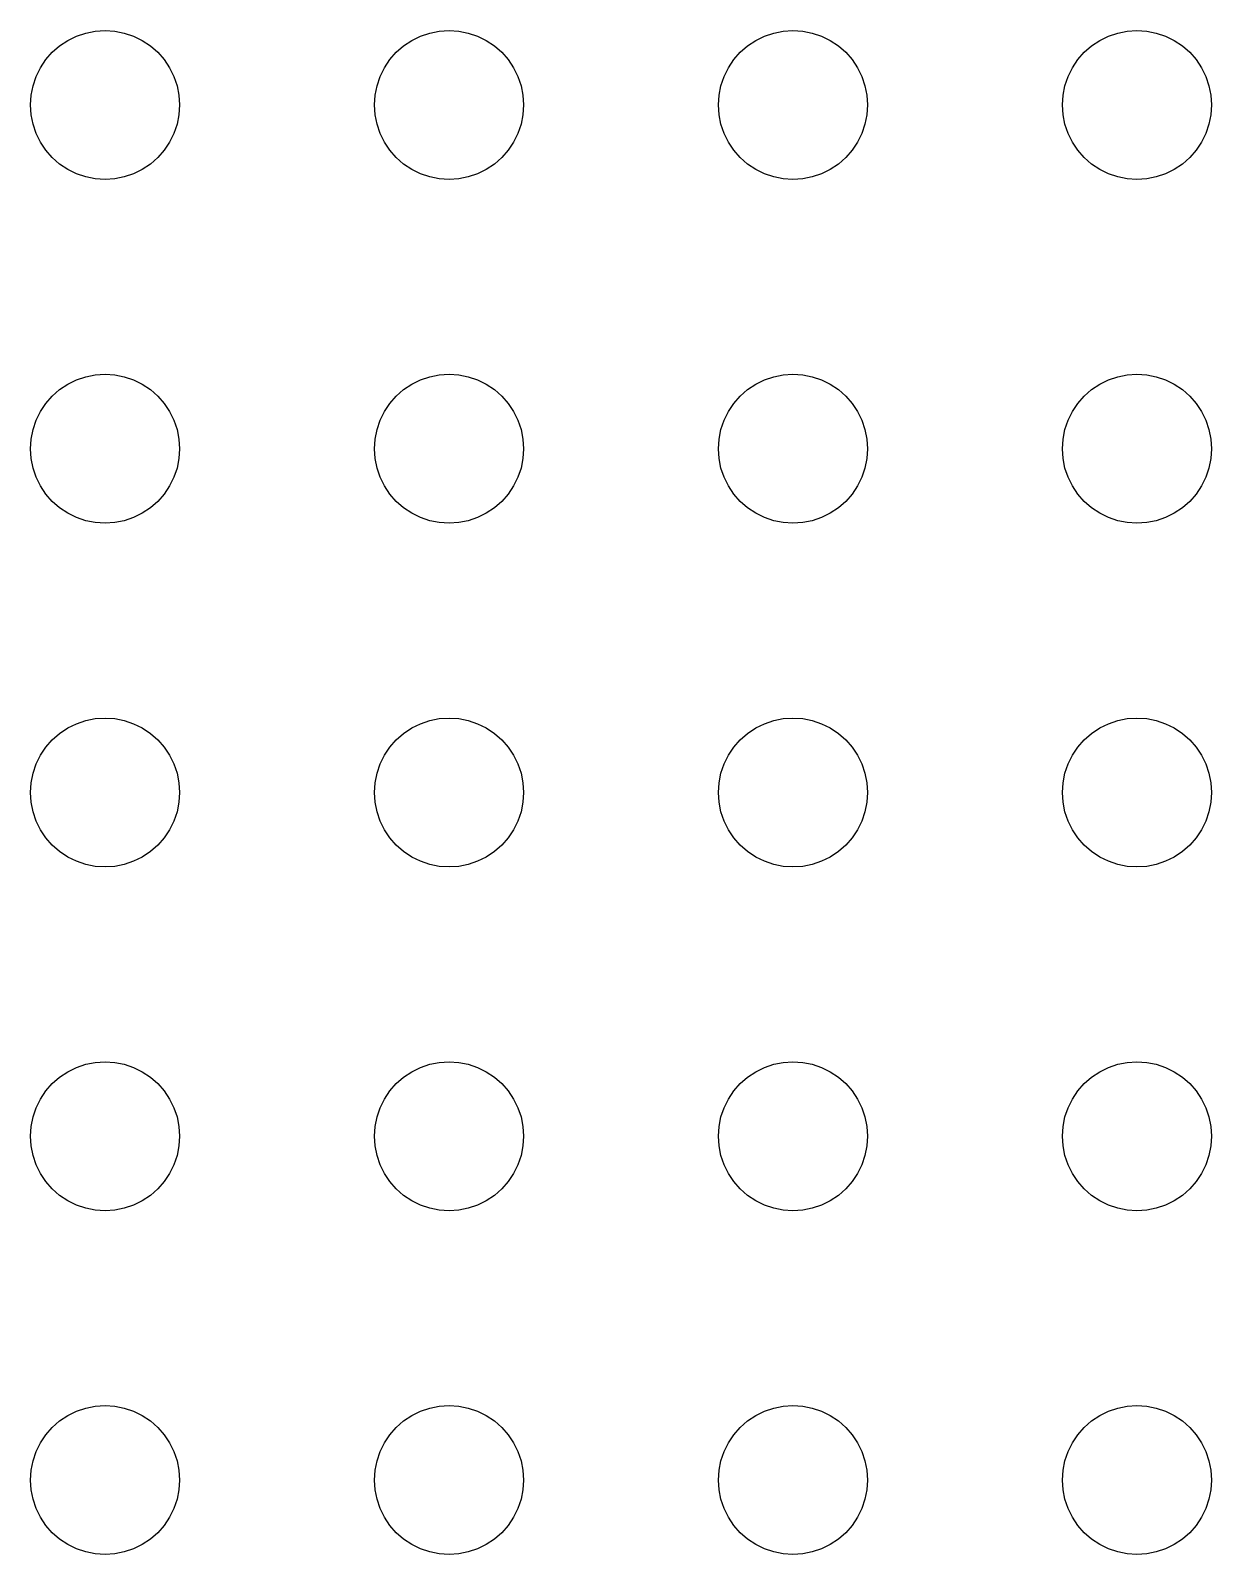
# Model space of a CAD drawing. Header units: metres. Extents: x -141 to 141, y -141 to 141.
# Drawn here: x -63.2 to -11.8, y -78.2 to -11.8 of the extents above; entities that cross this region are included whole.
import ezdxf

# ---------------------------------------------------------------- set-up
doc = ezdxf.new("R2010")
doc.units = ezdxf.units.M

msp = doc.modelspace()

# ---------------------------------------------------------------- linework, layer by layer
for p, q in [((-61.2437, -11.9974), (-60.8412, -11.8607)), ((-60.8412, -11.8607), (-60.4242, -11.7778)), ((-60.4242, -11.7778), (-60, -11.75)), ((-60, -11.75), (-59.5758, -11.7778)), ((-59.5758, -11.7778), (-59.1588, -11.8607)), ((-59.1588, -11.8607), (-58.7563, -11.9974)), ((-46.2437, -11.9974), (-45.8412, -11.8607)), ((-45.8412, -11.8607), (-45.4242, -11.7778)), ((-45.4242, -11.7778), (-45, -11.75)), ((-45, -11.75), (-44.5758, -11.7778)), ((-44.5758, -11.7778), (-44.1588, -11.8607)), ((-44.1588, -11.8607), (-43.7563, -11.9974)), ((-31.2437, -11.9974), (-30.8412, -11.8607)), ((-30.8412, -11.8607), (-30.4242, -11.7778)), ((-30.4242, -11.7778), (-30, -11.75)), ((-30, -11.75), (-29.5758, -11.7778)), ((-29.5758, -11.7778), (-29.1588, -11.8607)), ((-29.1588, -11.8607), (-28.7563, -11.9974)), ((-16.2437, -11.9974), (-15.8412, -11.8607)), ((-15.8412, -11.8607), (-15.4242, -11.7778)), ((-15.4242, -11.7778), (-15, -11.75)), ((-15, -11.75), (-14.5758, -11.7778)), ((-14.5758, -11.7778), (-14.1588, -11.8607)), ((-14.1588, -11.8607), (-13.7563, -11.9974)), ((-62.2981, -12.7019), (-61.9785, -12.4216)), ((-61.9785, -12.4216), (-61.625, -12.1854)), ((-61.625, -12.1854), (-61.2437, -11.9974)), ((-58.7563, -11.9974), (-58.375, -12.1854)), ((-58.375, -12.1854), (-58.0215, -12.4216)), ((-58.0215, -12.4216), (-57.7019, -12.7019)), ((-47.2981, -12.7019), (-46.9785, -12.4216)), ((-46.9785, -12.4216), (-46.625, -12.1854)), ((-46.625, -12.1854), (-46.2437, -11.9974)), ((-43.7563, -11.9974), (-43.375, -12.1854)), ((-43.375, -12.1854), (-43.0215, -12.4216)), ((-43.0215, -12.4216), (-42.7019, -12.7019)), ((-32.2981, -12.7019), (-31.9785, -12.4216)), ((-31.9785, -12.4216), (-31.625, -12.1854)), ((-31.625, -12.1854), (-31.2437, -11.9974)), ((-28.7563, -11.9974), (-28.375, -12.1854)), ((-28.375, -12.1854), (-28.0215, -12.4216)), ((-28.0215, -12.4216), (-27.7019, -12.7019)), ((-17.2981, -12.7019), (-16.9785, -12.4216)), ((-16.9785, -12.4216), (-16.625, -12.1854)), ((-16.625, -12.1854), (-16.2437, -11.9974)), ((-13.7563, -11.9974), (-13.375, -12.1854)), ((-13.375, -12.1854), (-13.0215, -12.4216)), ((-13.0215, -12.4216), (-12.7019, -12.7019)), ((-62.8146, -13.375), (-62.5784, -13.0215)), ((-62.5784, -13.0215), (-62.2981, -12.7019)), ((-57.7019, -12.7019), (-57.4216, -13.0215)), ((-57.4216, -13.0215), (-57.1854, -13.375)), ((-47.8146, -13.375), (-47.5784, -13.0215)), ((-47.5784, -13.0215), (-47.2981, -12.7019)), ((-42.7019, -12.7019), (-42.4216, -13.0215)), ((-42.4216, -13.0215), (-42.1854, -13.375)), ((-32.8146, -13.375), (-32.5784, -13.0215)), ((-32.5784, -13.0215), (-32.2981, -12.7019)), ((-27.7019, -12.7019), (-27.4216, -13.0215)), ((-27.4216, -13.0215), (-27.1854, -13.375)), ((-17.8146, -13.375), (-17.5784, -13.0215)), ((-17.5784, -13.0215), (-17.2981, -12.7019)), ((-12.7019, -12.7019), (-12.4216, -13.0215)), ((-12.4216, -13.0215), (-12.1854, -13.375)), ((-63.1393, -14.1588), (-63.0026, -13.7563)), ((-63.0026, -13.7563), (-62.8146, -13.375)), ((-57.1854, -13.375), (-56.9974, -13.7563)), ((-56.9974, -13.7563), (-56.8607, -14.1588)), ((-48.1393, -14.1588), (-48.0026, -13.7563)), ((-48.0026, -13.7563), (-47.8146, -13.375)), ((-42.1854, -13.375), (-41.9974, -13.7563)), ((-41.9974, -13.7563), (-41.8607, -14.1588)), ((-33.1393, -14.1588), (-33.0026, -13.7563)), ((-33.0026, -13.7563), (-32.8146, -13.375)), ((-27.1854, -13.375), (-26.9974, -13.7563)), ((-26.9974, -13.7563), (-26.8607, -14.1588)), ((-18.1393, -14.1588), (-18.0026, -13.7563)), ((-18.0026, -13.7563), (-17.8146, -13.375)), ((-12.1854, -13.375), (-11.9974, -13.7563)), ((-11.9974, -13.7563), (-11.8607, -14.1588)), ((-63.25, -15), (-63.2222, -14.5758)), ((-63.2222, -14.5758), (-63.1393, -14.1588)), ((-56.8607, -14.1588), (-56.7778, -14.5758)), ((-56.7778, -14.5758), (-56.75, -15)), ((-48.25, -15), (-48.2222, -14.5758)), ((-48.2222, -14.5758), (-48.1393, -14.1588)), ((-41.8607, -14.1588), (-41.7778, -14.5758)), ((-41.7778, -14.5758), (-41.75, -15)), ((-33.25, -15), (-33.2222, -14.5758)), ((-33.2222, -14.5758), (-33.1393, -14.1588)), ((-26.8607, -14.1588), (-26.7778, -14.5758)), ((-26.7778, -14.5758), (-26.75, -15)), ((-18.25, -15), (-18.2222, -14.5758)), ((-18.2222, -14.5758), (-18.1393, -14.1588)), ((-11.8607, -14.1588), (-11.7778, -14.5758)), ((-11.7778, -14.5758), (-11.75, -15)), ((-63.2222, -15.4242), (-63.25, -15)), ((-56.75, -15), (-56.7778, -15.4242)), ((-48.2222, -15.4242), (-48.25, -15)), ((-41.75, -15), (-41.7778, -15.4242)), ((-33.2222, -15.4242), (-33.25, -15)), ((-26.75, -15), (-26.7778, -15.4242)), ((-18.2222, -15.4242), (-18.25, -15)), ((-11.75, -15), (-11.7778, -15.4242)), ((-63.1393, -15.8412), (-63.2222, -15.4242)), ((-63.0026, -16.2437), (-63.1393, -15.8412)), ((-56.8607, -15.8412), (-56.9974, -16.2437)), ((-56.7778, -15.4242), (-56.8607, -15.8412)), ((-48.1393, -15.8412), (-48.2222, -15.4242)), ((-48.0026, -16.2437), (-48.1393, -15.8412)), ((-41.8607, -15.8412), (-41.9974, -16.2437)), ((-41.7778, -15.4242), (-41.8607, -15.8412)), ((-33.1393, -15.8412), (-33.2222, -15.4242)), ((-33.0026, -16.2437), (-33.1393, -15.8412)), ((-26.8607, -15.8412), (-26.9974, -16.2437)), ((-26.7778, -15.4242), (-26.8607, -15.8412)), ((-18.1393, -15.8412), (-18.2222, -15.4242)), ((-18.0026, -16.2437), (-18.1393, -15.8412)), ((-11.8607, -15.8412), (-11.9974, -16.2437)), ((-11.7778, -15.4242), (-11.8607, -15.8412)), ((-62.8146, -16.625), (-63.0026, -16.2437)), ((-62.5784, -16.9785), (-62.8146, -16.625)), ((-57.1854, -16.625), (-57.4216, -16.9785)), ((-56.9974, -16.2437), (-57.1854, -16.625)), ((-47.8146, -16.625), (-48.0026, -16.2437)), ((-47.5784, -16.9785), (-47.8146, -16.625)), ((-42.1854, -16.625), (-42.4216, -16.9785)), ((-41.9974, -16.2437), (-42.1854, -16.625)), ((-32.8146, -16.625), (-33.0026, -16.2437)), ((-32.5784, -16.9785), (-32.8146, -16.625)), ((-27.1854, -16.625), (-27.4216, -16.9785)), ((-26.9974, -16.2437), (-27.1854, -16.625)), ((-17.8146, -16.625), (-18.0026, -16.2437)), ((-17.5784, -16.9785), (-17.8146, -16.625)), ((-12.1854, -16.625), (-12.4216, -16.9785)), ((-11.9974, -16.2437), (-12.1854, -16.625)), ((-62.2981, -17.2981), (-62.5784, -16.9785)), ((-57.4216, -16.9785), (-57.7019, -17.2981)), ((-47.2981, -17.2981), (-47.5784, -16.9785)), ((-42.4216, -16.9785), (-42.7019, -17.2981)), ((-32.2981, -17.2981), (-32.5784, -16.9785)), ((-27.4216, -16.9785), (-27.7019, -17.2981)), ((-17.2981, -17.2981), (-17.5784, -16.9785)), ((-12.4216, -16.9785), (-12.7019, -17.2981)), ((-61.9785, -17.5784), (-62.2981, -17.2981)), ((-61.625, -17.8146), (-61.9785, -17.5784)), ((-61.2437, -18.0026), (-61.625, -17.8146)), ((-58.375, -17.8146), (-58.7563, -18.0026)), ((-58.0215, -17.5784), (-58.375, -17.8146)), ((-57.7019, -17.2981), (-58.0215, -17.5784)), ((-46.9785, -17.5784), (-47.2981, -17.2981)), ((-46.625, -17.8146), (-46.9785, -17.5784)), ((-46.2437, -18.0026), (-46.625, -17.8146)), ((-43.375, -17.8146), (-43.7563, -18.0026)), ((-43.0215, -17.5784), (-43.375, -17.8146)), ((-42.7019, -17.2981), (-43.0215, -17.5784)), ((-31.9785, -17.5784), (-32.2981, -17.2981)), ((-31.625, -17.8146), (-31.9785, -17.5784)), ((-31.2437, -18.0026), (-31.625, -17.8146)), ((-28.375, -17.8146), (-28.7563, -18.0026)), ((-28.0215, -17.5784), (-28.375, -17.8146)), ((-27.7019, -17.2981), (-28.0215, -17.5784)), ((-16.9785, -17.5784), (-17.2981, -17.2981)), ((-16.625, -17.8146), (-16.9785, -17.5784)), ((-16.2437, -18.0026), (-16.625, -17.8146)), ((-13.375, -17.8146), (-13.7563, -18.0026)), ((-13.0215, -17.5784), (-13.375, -17.8146)), ((-12.7019, -17.2981), (-13.0215, -17.5784)), ((-60.8412, -18.1393), (-61.2437, -18.0026)), ((-60.4242, -18.2222), (-60.8412, -18.1393)), ((-60, -18.25), (-60.4242, -18.2222)), ((-59.5758, -18.2222), (-60, -18.25)), ((-59.1588, -18.1393), (-59.5758, -18.2222)), ((-58.7563, -18.0026), (-59.1588, -18.1393)), ((-45.8412, -18.1393), (-46.2437, -18.0026)), ((-45.4242, -18.2222), (-45.8412, -18.1393)), ((-45, -18.25), (-45.4242, -18.2222)), ((-44.5758, -18.2222), (-45, -18.25)), ((-44.1588, -18.1393), (-44.5758, -18.2222)), ((-43.7563, -18.0026), (-44.1588, -18.1393)), ((-30.8412, -18.1393), (-31.2437, -18.0026)), ((-30.4242, -18.2222), (-30.8412, -18.1393)), ((-30, -18.25), (-30.4242, -18.2222)), ((-29.5758, -18.2222), (-30, -18.25)), ((-29.1588, -18.1393), (-29.5758, -18.2222)), ((-28.7563, -18.0026), (-29.1588, -18.1393)), ((-15.8412, -18.1393), (-16.2437, -18.0026)), ((-15.4242, -18.2222), (-15.8412, -18.1393)), ((-15, -18.25), (-15.4242, -18.2222)), ((-14.5758, -18.2222), (-15, -18.25)), ((-14.1588, -18.1393), (-14.5758, -18.2222)), ((-13.7563, -18.0026), (-14.1588, -18.1393)), ((-61.9785, -27.4216), (-61.625, -27.1854)), ((-61.625, -27.1854), (-61.2437, -26.9974)), ((-61.2437, -26.9974), (-60.8412, -26.8607)), ((-60.8412, -26.8607), (-60.4242, -26.7778)), ((-60.4242, -26.7778), (-60, -26.75)), ((-60, -26.75), (-59.5758, -26.7778)), ((-59.5758, -26.7778), (-59.1588, -26.8607)), ((-59.1588, -26.8607), (-58.7563, -26.9974)), ((-58.7563, -26.9974), (-58.375, -27.1854)), ((-58.375, -27.1854), (-58.0215, -27.4216)), ((-46.9785, -27.4216), (-46.625, -27.1854)), ((-46.625, -27.1854), (-46.2437, -26.9974)), ((-46.2437, -26.9974), (-45.8412, -26.8607)), ((-45.8412, -26.8607), (-45.4242, -26.7778)), ((-45.4242, -26.7778), (-45, -26.75)), ((-45, -26.75), (-44.5758, -26.7778)), ((-44.5758, -26.7778), (-44.1588, -26.8607)), ((-44.1588, -26.8607), (-43.7563, -26.9974)), ((-43.7563, -26.9974), (-43.375, -27.1854)), ((-43.375, -27.1854), (-43.0215, -27.4216)), ((-31.9785, -27.4216), (-31.625, -27.1854)), ((-31.625, -27.1854), (-31.2437, -26.9974)), ((-31.2437, -26.9974), (-30.8412, -26.8607)), ((-30.8412, -26.8607), (-30.4242, -26.7778)), ((-30.4242, -26.7778), (-30, -26.75)), ((-30, -26.75), (-29.5758, -26.7778)), ((-29.5758, -26.7778), (-29.1588, -26.8607)), ((-29.1588, -26.8607), (-28.7563, -26.9974)), ((-28.7563, -26.9974), (-28.375, -27.1854)), ((-28.375, -27.1854), (-28.0215, -27.4216)), ((-16.9785, -27.4216), (-16.625, -27.1854)), ((-16.625, -27.1854), (-16.2437, -26.9974)), ((-16.2437, -26.9974), (-15.8412, -26.8607)), ((-15.8412, -26.8607), (-15.4242, -26.7778)), ((-15.4242, -26.7778), (-15, -26.75)), ((-15, -26.75), (-14.5758, -26.7778)), ((-14.5758, -26.7778), (-14.1588, -26.8607)), ((-14.1588, -26.8607), (-13.7563, -26.9974)), ((-13.7563, -26.9974), (-13.375, -27.1854)), ((-13.375, -27.1854), (-13.0215, -27.4216)), ((-62.5784, -28.0215), (-62.2981, -27.7019)), ((-62.2981, -27.7019), (-61.9785, -27.4216)), ((-58.0215, -27.4216), (-57.7019, -27.7019)), ((-57.7019, -27.7019), (-57.4216, -28.0215)), ((-47.5784, -28.0215), (-47.2981, -27.7019)), ((-47.2981, -27.7019), (-46.9785, -27.4216)), ((-43.0215, -27.4216), (-42.7019, -27.7019)), ((-42.7019, -27.7019), (-42.4216, -28.0215)), ((-32.5784, -28.0215), (-32.2981, -27.7019)), ((-32.2981, -27.7019), (-31.9785, -27.4216)), ((-28.0215, -27.4216), (-27.7019, -27.7019)), ((-27.7019, -27.7019), (-27.4216, -28.0215)), ((-17.5784, -28.0215), (-17.2981, -27.7019)), ((-17.2981, -27.7019), (-16.9785, -27.4216)), ((-13.0215, -27.4216), (-12.7019, -27.7019)), ((-12.7019, -27.7019), (-12.4216, -28.0215)), ((-63.0026, -28.7563), (-62.8146, -28.375)), ((-62.8146, -28.375), (-62.5784, -28.0215)), ((-57.4216, -28.0215), (-57.1854, -28.375)), ((-57.1854, -28.375), (-56.9974, -28.7563)), ((-48.0026, -28.7563), (-47.8146, -28.375)), ((-47.8146, -28.375), (-47.5784, -28.0215)), ((-42.4216, -28.0215), (-42.1854, -28.375)), ((-42.1854, -28.375), (-41.9974, -28.7563)), ((-33.0026, -28.7563), (-32.8146, -28.375)), ((-32.8146, -28.375), (-32.5784, -28.0215)), ((-27.4216, -28.0215), (-27.1854, -28.375)), ((-27.1854, -28.375), (-26.9974, -28.7563)), ((-18.0026, -28.7563), (-17.8146, -28.375)), ((-17.8146, -28.375), (-17.5784, -28.0215)), ((-12.4216, -28.0215), (-12.1854, -28.375)), ((-12.1854, -28.375), (-11.9974, -28.7563)), ((-63.2222, -29.5758), (-63.1393, -29.1588)), ((-63.1393, -29.1588), (-63.0026, -28.7563)), ((-56.9974, -28.7563), (-56.8607, -29.1588)), ((-56.8607, -29.1588), (-56.7778, -29.5758)), ((-48.2222, -29.5758), (-48.1393, -29.1588)), ((-48.1393, -29.1588), (-48.0026, -28.7563)), ((-41.9974, -28.7563), (-41.8607, -29.1588)), ((-41.8607, -29.1588), (-41.7778, -29.5758)), ((-33.2222, -29.5758), (-33.1393, -29.1588)), ((-33.1393, -29.1588), (-33.0026, -28.7563)), ((-26.9974, -28.7563), (-26.8607, -29.1588)), ((-26.8607, -29.1588), (-26.7778, -29.5758)), ((-18.2222, -29.5758), (-18.1393, -29.1588)), ((-18.1393, -29.1588), (-18.0026, -28.7563)), ((-11.9974, -28.7563), (-11.8607, -29.1588)), ((-11.8607, -29.1588), (-11.7778, -29.5758)), ((-63.25, -30), (-63.2222, -29.5758)), ((-56.7778, -29.5758), (-56.75, -30)), ((-48.25, -30), (-48.2222, -29.5758)), ((-41.7778, -29.5758), (-41.75, -30)), ((-33.25, -30), (-33.2222, -29.5758)), ((-26.7778, -29.5758), (-26.75, -30)), ((-18.25, -30), (-18.2222, -29.5758)), ((-11.7778, -29.5758), (-11.75, -30)), ((-63.2222, -30.4242), (-63.25, -30)), ((-63.1393, -30.8412), (-63.2222, -30.4242)), ((-56.7778, -30.4242), (-56.8607, -30.8412)), ((-56.75, -30), (-56.7778, -30.4242)), ((-48.2222, -30.4242), (-48.25, -30)), ((-48.1393, -30.8412), (-48.2222, -30.4242)), ((-41.7778, -30.4242), (-41.8607, -30.8412)), ((-41.75, -30), (-41.7778, -30.4242)), ((-33.2222, -30.4242), (-33.25, -30)), ((-33.1393, -30.8412), (-33.2222, -30.4242)), ((-26.7778, -30.4242), (-26.8607, -30.8412)), ((-26.75, -30), (-26.7778, -30.4242)), ((-18.2222, -30.4242), (-18.25, -30)), ((-18.1393, -30.8412), (-18.2222, -30.4242)), ((-11.7778, -30.4242), (-11.8607, -30.8412)), ((-11.75, -30), (-11.7778, -30.4242)), ((-63.0026, -31.2437), (-63.1393, -30.8412)), ((-62.8146, -31.625), (-63.0026, -31.2437)), ((-56.9974, -31.2437), (-57.1854, -31.625)), ((-56.8607, -30.8412), (-56.9974, -31.2437)), ((-48.0026, -31.2437), (-48.1393, -30.8412)), ((-47.8146, -31.625), (-48.0026, -31.2437)), ((-41.9974, -31.2437), (-42.1854, -31.625)), ((-41.8607, -30.8412), (-41.9974, -31.2437)), ((-33.0026, -31.2437), (-33.1393, -30.8412)), ((-32.8146, -31.625), (-33.0026, -31.2437)), ((-26.9974, -31.2437), (-27.1854, -31.625)), ((-26.8607, -30.8412), (-26.9974, -31.2437)), ((-18.0026, -31.2437), (-18.1393, -30.8412)), ((-17.8146, -31.625), (-18.0026, -31.2437)), ((-11.9974, -31.2437), (-12.1854, -31.625)), ((-11.8607, -30.8412), (-11.9974, -31.2437)), ((-62.5784, -31.9785), (-62.8146, -31.625)), ((-57.1854, -31.625), (-57.4216, -31.9785)), ((-47.5784, -31.9785), (-47.8146, -31.625)), ((-42.1854, -31.625), (-42.4216, -31.9785)), ((-32.5784, -31.9785), (-32.8146, -31.625)), ((-27.1854, -31.625), (-27.4216, -31.9785)), ((-17.5784, -31.9785), (-17.8146, -31.625)), ((-12.1854, -31.625), (-12.4216, -31.9785)), ((-62.2981, -32.2981), (-62.5784, -31.9785)), ((-61.9785, -32.5784), (-62.2981, -32.2981)), ((-61.625, -32.8146), (-61.9785, -32.5784)), ((-58.0215, -32.5784), (-58.375, -32.8146)), ((-57.7019, -32.2981), (-58.0215, -32.5784)), ((-57.4216, -31.9785), (-57.7019, -32.2981)), ((-47.2981, -32.2981), (-47.5784, -31.9785)), ((-46.9785, -32.5784), (-47.2981, -32.2981)), ((-46.625, -32.8146), (-46.9785, -32.5784)), ((-43.0215, -32.5784), (-43.375, -32.8146)), ((-42.7019, -32.2981), (-43.0215, -32.5784)), ((-42.4216, -31.9785), (-42.7019, -32.2981)), ((-32.2981, -32.2981), (-32.5784, -31.9785)), ((-31.9785, -32.5784), (-32.2981, -32.2981)), ((-31.625, -32.8146), (-31.9785, -32.5784)), ((-28.0215, -32.5784), (-28.375, -32.8146)), ((-27.7019, -32.2981), (-28.0215, -32.5784)), ((-27.4216, -31.9785), (-27.7019, -32.2981)), ((-17.2981, -32.2981), (-17.5784, -31.9785)), ((-16.9785, -32.5784), (-17.2981, -32.2981)), ((-16.625, -32.8146), (-16.9785, -32.5784)), ((-13.0215, -32.5784), (-13.375, -32.8146)), ((-12.7019, -32.2981), (-13.0215, -32.5784)), ((-12.4216, -31.9785), (-12.7019, -32.2981)), ((-61.2437, -33.0026), (-61.625, -32.8146)), ((-60.8412, -33.1393), (-61.2437, -33.0026)), ((-60.4242, -33.2222), (-60.8412, -33.1393)), ((-60, -33.25), (-60.4242, -33.2222)), ((-59.5758, -33.2222), (-60, -33.25)), ((-59.1588, -33.1393), (-59.5758, -33.2222)), ((-58.7563, -33.0026), (-59.1588, -33.1393)), ((-58.375, -32.8146), (-58.7563, -33.0026)), ((-46.2437, -33.0026), (-46.625, -32.8146)), ((-45.8412, -33.1393), (-46.2437, -33.0026)), ((-45.4242, -33.2222), (-45.8412, -33.1393)), ((-45, -33.25), (-45.4242, -33.2222)), ((-44.5758, -33.2222), (-45, -33.25)), ((-44.1588, -33.1393), (-44.5758, -33.2222)), ((-43.7563, -33.0026), (-44.1588, -33.1393)), ((-43.375, -32.8146), (-43.7563, -33.0026)), ((-31.2437, -33.0026), (-31.625, -32.8146)), ((-30.8412, -33.1393), (-31.2437, -33.0026)), ((-30.4242, -33.2222), (-30.8412, -33.1393)), ((-30, -33.25), (-30.4242, -33.2222)), ((-29.5758, -33.2222), (-30, -33.25)), ((-29.1588, -33.1393), (-29.5758, -33.2222)), ((-28.7563, -33.0026), (-29.1588, -33.1393)), ((-28.375, -32.8146), (-28.7563, -33.0026)), ((-16.2437, -33.0026), (-16.625, -32.8146)), ((-15.8412, -33.1393), (-16.2437, -33.0026)), ((-15.4242, -33.2222), (-15.8412, -33.1393)), ((-15, -33.25), (-15.4242, -33.2222)), ((-14.5758, -33.2222), (-15, -33.25)), ((-14.1588, -33.1393), (-14.5758, -33.2222)), ((-13.7563, -33.0026), (-14.1588, -33.1393)), ((-13.375, -32.8146), (-13.7563, -33.0026)), ((-61.2437, -41.9974), (-60.8412, -41.8607)), ((-60.8412, -41.8607), (-60.4242, -41.7778)), ((-60.4242, -41.7778), (-60, -41.75)), ((-60, -41.75), (-59.5758, -41.7778)), ((-59.5758, -41.7778), (-59.1588, -41.8607)), ((-59.1588, -41.8607), (-58.7563, -41.9974)), ((-46.2437, -41.9974), (-45.8412, -41.8607)), ((-45.8412, -41.8607), (-45.4242, -41.7778)), ((-45.4242, -41.7778), (-45, -41.75)), ((-45, -41.75), (-44.5758, -41.7778)), ((-44.5758, -41.7778), (-44.1588, -41.8607)), ((-44.1588, -41.8607), (-43.7563, -41.9974)), ((-31.2437, -41.9974), (-30.8412, -41.8607)), ((-30.8412, -41.8607), (-30.4242, -41.7778)), ((-30.4242, -41.7778), (-30, -41.75)), ((-30, -41.75), (-29.5758, -41.7778)), ((-29.5758, -41.7778), (-29.1588, -41.8607)), ((-29.1588, -41.8607), (-28.7563, -41.9974)), ((-16.2437, -41.9974), (-15.8412, -41.8607)), ((-15.8412, -41.8607), (-15.4242, -41.7778)), ((-15.4242, -41.7778), (-15, -41.75)), ((-15, -41.75), (-14.5758, -41.7778)), ((-14.5758, -41.7778), (-14.1588, -41.8607)), ((-14.1588, -41.8607), (-13.7563, -41.9974)), ((-62.2981, -42.7019), (-61.9785, -42.4216)), ((-61.9785, -42.4216), (-61.625, -42.1854)), ((-61.625, -42.1854), (-61.2437, -41.9974)), ((-58.7563, -41.9974), (-58.375, -42.1854)), ((-58.375, -42.1854), (-58.0215, -42.4216)), ((-58.0215, -42.4216), (-57.7019, -42.7019)), ((-47.2981, -42.7019), (-46.9785, -42.4216)), ((-46.9785, -42.4216), (-46.625, -42.1854)), ((-46.625, -42.1854), (-46.2437, -41.9974)), ((-43.7563, -41.9974), (-43.375, -42.1854)), ((-43.375, -42.1854), (-43.0215, -42.4216)), ((-43.0215, -42.4216), (-42.7019, -42.7019)), ((-32.2981, -42.7019), (-31.9785, -42.4216)), ((-31.9785, -42.4216), (-31.625, -42.1854)), ((-31.625, -42.1854), (-31.2437, -41.9974)), ((-28.7563, -41.9974), (-28.375, -42.1854)), ((-28.375, -42.1854), (-28.0215, -42.4216)), ((-28.0215, -42.4216), (-27.7019, -42.7019)), ((-17.2981, -42.7019), (-16.9785, -42.4216)), ((-16.9785, -42.4216), (-16.625, -42.1854)), ((-16.625, -42.1854), (-16.2437, -41.9974)), ((-13.7563, -41.9974), (-13.375, -42.1854)), ((-13.375, -42.1854), (-13.0215, -42.4216)), ((-13.0215, -42.4216), (-12.7019, -42.7019)), ((-62.8146, -43.375), (-62.5784, -43.0215)), ((-62.5784, -43.0215), (-62.2981, -42.7019)), ((-57.7019, -42.7019), (-57.4216, -43.0215)), ((-57.4216, -43.0215), (-57.1854, -43.375)), ((-47.8146, -43.375), (-47.5784, -43.0215)), ((-47.5784, -43.0215), (-47.2981, -42.7019)), ((-42.7019, -42.7019), (-42.4216, -43.0215)), ((-42.4216, -43.0215), (-42.1854, -43.375)), ((-32.8146, -43.375), (-32.5784, -43.0215)), ((-32.5784, -43.0215), (-32.2981, -42.7019)), ((-27.7019, -42.7019), (-27.4216, -43.0215)), ((-27.4216, -43.0215), (-27.1854, -43.375)), ((-17.8146, -43.375), (-17.5784, -43.0215)), ((-17.5784, -43.0215), (-17.2981, -42.7019)), ((-12.7019, -42.7019), (-12.4216, -43.0215)), ((-12.4216, -43.0215), (-12.1854, -43.375)), ((-63.1393, -44.1588), (-63.0026, -43.7563)), ((-63.0026, -43.7563), (-62.8146, -43.375)), ((-57.1854, -43.375), (-56.9974, -43.7563)), ((-56.9974, -43.7563), (-56.8607, -44.1588)), ((-48.1393, -44.1588), (-48.0026, -43.7563)), ((-48.0026, -43.7563), (-47.8146, -43.375)), ((-42.1854, -43.375), (-41.9974, -43.7563)), ((-41.9974, -43.7563), (-41.8607, -44.1588)), ((-33.1393, -44.1588), (-33.0026, -43.7563)), ((-33.0026, -43.7563), (-32.8146, -43.375)), ((-27.1854, -43.375), (-26.9974, -43.7563)), ((-26.9974, -43.7563), (-26.8607, -44.1588)), ((-18.1393, -44.1588), (-18.0026, -43.7563)), ((-18.0026, -43.7563), (-17.8146, -43.375)), ((-12.1854, -43.375), (-11.9974, -43.7563)), ((-11.9974, -43.7563), (-11.8607, -44.1588)), ((-63.2222, -44.5758), (-63.1393, -44.1588)), ((-56.8607, -44.1588), (-56.7778, -44.5758)), ((-48.2222, -44.5758), (-48.1393, -44.1588)), ((-41.8607, -44.1588), (-41.7778, -44.5758)), ((-33.2222, -44.5758), (-33.1393, -44.1588)), ((-26.8607, -44.1588), (-26.7778, -44.5758)), ((-18.2222, -44.5758), (-18.1393, -44.1588)), ((-11.8607, -44.1588), (-11.7778, -44.5758)), ((-63.25, -45), (-63.2222, -44.5758)), ((-63.2222, -45.4242), (-63.25, -45)), ((-56.7778, -44.5758), (-56.75, -45)), ((-56.75, -45), (-56.7778, -45.4242)), ((-48.25, -45), (-48.2222, -44.5758)), ((-48.2222, -45.4242), (-48.25, -45)), ((-41.7778, -44.5758), (-41.75, -45)), ((-41.75, -45), (-41.7778, -45.4242)), ((-33.25, -45), (-33.2222, -44.5758)), ((-33.2222, -45.4242), (-33.25, -45)), ((-26.7778, -44.5758), (-26.75, -45)), ((-26.75, -45), (-26.7778, -45.4242)), ((-18.25, -45), (-18.2222, -44.5758)), ((-18.2222, -45.4242), (-18.25, -45)), ((-11.7778, -44.5758), (-11.75, -45)), ((-11.75, -45), (-11.7778, -45.4242)), ((-63.1393, -45.8412), (-63.2222, -45.4242)), ((-63.0026, -46.2437), (-63.1393, -45.8412)), ((-56.8607, -45.8412), (-56.9974, -46.2437)), ((-56.7778, -45.4242), (-56.8607, -45.8412)), ((-48.1393, -45.8412), (-48.2222, -45.4242)), ((-48.0026, -46.2437), (-48.1393, -45.8412)), ((-41.8607, -45.8412), (-41.9974, -46.2437)), ((-41.7778, -45.4242), (-41.8607, -45.8412)), ((-33.1393, -45.8412), (-33.2222, -45.4242)), ((-33.0026, -46.2437), (-33.1393, -45.8412)), ((-26.8607, -45.8412), (-26.9974, -46.2437)), ((-26.7778, -45.4242), (-26.8607, -45.8412)), ((-18.1393, -45.8412), (-18.2222, -45.4242)), ((-18.0026, -46.2437), (-18.1393, -45.8412)), ((-11.8607, -45.8412), (-11.9974, -46.2437)), ((-11.7778, -45.4242), (-11.8607, -45.8412)), ((-62.8146, -46.625), (-63.0026, -46.2437)), ((-56.9974, -46.2437), (-57.1854, -46.625)), ((-47.8146, -46.625), (-48.0026, -46.2437)), ((-41.9974, -46.2437), (-42.1854, -46.625)), ((-32.8146, -46.625), (-33.0026, -46.2437)), ((-26.9974, -46.2437), (-27.1854, -46.625)), ((-17.8146, -46.625), (-18.0026, -46.2437)), ((-11.9974, -46.2437), (-12.1854, -46.625)), ((-62.5784, -46.9785), (-62.8146, -46.625)), ((-62.2981, -47.2981), (-62.5784, -46.9785)), ((-57.4216, -46.9785), (-57.7019, -47.2981)), ((-57.1854, -46.625), (-57.4216, -46.9785)), ((-47.5784, -46.9785), (-47.8146, -46.625)), ((-47.2981, -47.2981), (-47.5784, -46.9785)), ((-42.4216, -46.9785), (-42.7019, -47.2981)), ((-42.1854, -46.625), (-42.4216, -46.9785)), ((-32.5784, -46.9785), (-32.8146, -46.625)), ((-32.2981, -47.2981), (-32.5784, -46.9785)), ((-27.4216, -46.9785), (-27.7019, -47.2981)), ((-27.1854, -46.625), (-27.4216, -46.9785)), ((-17.5784, -46.9785), (-17.8146, -46.625)), ((-17.2981, -47.2981), (-17.5784, -46.9785)), ((-12.4216, -46.9785), (-12.7019, -47.2981)), ((-12.1854, -46.625), (-12.4216, -46.9785)), ((-61.9785, -47.5784), (-62.2981, -47.2981)), ((-61.625, -47.8146), (-61.9785, -47.5784)), ((-61.2437, -48.0026), (-61.625, -47.8146)), ((-58.375, -47.8146), (-58.7563, -48.0026)), ((-58.0215, -47.5784), (-58.375, -47.8146)), ((-57.7019, -47.2981), (-58.0215, -47.5784)), ((-46.9785, -47.5784), (-47.2981, -47.2981)), ((-46.625, -47.8146), (-46.9785, -47.5784)), ((-46.2437, -48.0026), (-46.625, -47.8146)), ((-43.375, -47.8146), (-43.7563, -48.0026)), ((-43.0215, -47.5784), (-43.375, -47.8146)), ((-42.7019, -47.2981), (-43.0215, -47.5784)), ((-31.9785, -47.5784), (-32.2981, -47.2981)), ((-31.625, -47.8146), (-31.9785, -47.5784)), ((-31.2437, -48.0026), (-31.625, -47.8146)), ((-28.375, -47.8146), (-28.7563, -48.0026)), ((-28.0215, -47.5784), (-28.375, -47.8146)), ((-27.7019, -47.2981), (-28.0215, -47.5784)), ((-16.9785, -47.5784), (-17.2981, -47.2981)), ((-16.625, -47.8146), (-16.9785, -47.5784)), ((-16.2437, -48.0026), (-16.625, -47.8146)), ((-13.375, -47.8146), (-13.7563, -48.0026)), ((-13.0215, -47.5784), (-13.375, -47.8146)), ((-12.7019, -47.2981), (-13.0215, -47.5784)), ((-60.8412, -48.1393), (-61.2437, -48.0026)), ((-60.4242, -48.2222), (-60.8412, -48.1393)), ((-60, -48.25), (-60.4242, -48.2222)), ((-59.5758, -48.2222), (-60, -48.25)), ((-59.1588, -48.1393), (-59.5758, -48.2222)), ((-58.7563, -48.0026), (-59.1588, -48.1393)), ((-45.8412, -48.1393), (-46.2437, -48.0026)), ((-45.4242, -48.2222), (-45.8412, -48.1393)), ((-45, -48.25), (-45.4242, -48.2222)), ((-44.5758, -48.2222), (-45, -48.25)), ((-44.1588, -48.1393), (-44.5758, -48.2222)), ((-43.7563, -48.0026), (-44.1588, -48.1393)), ((-30.8412, -48.1393), (-31.2437, -48.0026)), ((-30.4242, -48.2222), (-30.8412, -48.1393)), ((-30, -48.25), (-30.4242, -48.2222)), ((-29.5758, -48.2222), (-30, -48.25)), ((-29.1588, -48.1393), (-29.5758, -48.2222)), ((-28.7563, -48.0026), (-29.1588, -48.1393)), ((-15.8412, -48.1393), (-16.2437, -48.0026)), ((-15.4242, -48.2222), (-15.8412, -48.1393)), ((-15, -48.25), (-15.4242, -48.2222)), ((-14.5758, -48.2222), (-15, -48.25)), ((-14.1588, -48.1393), (-14.5758, -48.2222)), ((-13.7563, -48.0026), (-14.1588, -48.1393)), ((-61.9785, -57.4216), (-61.625, -57.1854)), ((-61.625, -57.1854), (-61.2437, -56.9974)), ((-61.2437, -56.9974), (-60.8412, -56.8607)), ((-60.8412, -56.8607), (-60.4242, -56.7778)), ((-60.4242, -56.7778), (-60, -56.75)), ((-60, -56.75), (-59.5758, -56.7778)), ((-59.5758, -56.7778), (-59.1588, -56.8607)), ((-59.1588, -56.8607), (-58.7563, -56.9974)), ((-58.7563, -56.9974), (-58.375, -57.1854)), ((-58.375, -57.1854), (-58.0215, -57.4216)), ((-46.9785, -57.4216), (-46.625, -57.1854)), ((-46.625, -57.1854), (-46.2437, -56.9974)), ((-46.2437, -56.9974), (-45.8412, -56.8607)), ((-45.8412, -56.8607), (-45.4242, -56.7778)), ((-45.4242, -56.7778), (-45, -56.75)), ((-45, -56.75), (-44.5758, -56.7778)), ((-44.5758, -56.7778), (-44.1588, -56.8607)), ((-44.1588, -56.8607), (-43.7563, -56.9974)), ((-43.7563, -56.9974), (-43.375, -57.1854)), ((-43.375, -57.1854), (-43.0215, -57.4216)), ((-31.9785, -57.4216), (-31.625, -57.1854)), ((-31.625, -57.1854), (-31.2437, -56.9974)), ((-31.2437, -56.9974), (-30.8412, -56.8607)), ((-30.8412, -56.8607), (-30.4242, -56.7778)), ((-30.4242, -56.7778), (-30, -56.75)), ((-30, -56.75), (-29.5758, -56.7778)), ((-29.5758, -56.7778), (-29.1588, -56.8607)), ((-29.1588, -56.8607), (-28.7563, -56.9974)), ((-28.7563, -56.9974), (-28.375, -57.1854)), ((-28.375, -57.1854), (-28.0215, -57.4216)), ((-16.9785, -57.4216), (-16.625, -57.1854)), ((-16.625, -57.1854), (-16.2437, -56.9974)), ((-16.2437, -56.9974), (-15.8412, -56.8607)), ((-15.8412, -56.8607), (-15.4242, -56.7778)), ((-15.4242, -56.7778), (-15, -56.75)), ((-15, -56.75), (-14.5758, -56.7778)), ((-14.5758, -56.7778), (-14.1588, -56.8607)), ((-14.1588, -56.8607), (-13.7563, -56.9974)), ((-13.7563, -56.9974), (-13.375, -57.1854)), ((-13.375, -57.1854), (-13.0215, -57.4216)), ((-62.5784, -58.0215), (-62.2981, -57.7019)), ((-62.2981, -57.7019), (-61.9785, -57.4216)), ((-58.0215, -57.4216), (-57.7019, -57.7019)), ((-57.7019, -57.7019), (-57.4216, -58.0215)), ((-47.5784, -58.0215), (-47.2981, -57.7019)), ((-47.2981, -57.7019), (-46.9785, -57.4216)), ((-43.0215, -57.4216), (-42.7019, -57.7019)), ((-42.7019, -57.7019), (-42.4216, -58.0215)), ((-32.5784, -58.0215), (-32.2981, -57.7019)), ((-32.2981, -57.7019), (-31.9785, -57.4216)), ((-28.0215, -57.4216), (-27.7019, -57.7019)), ((-27.7019, -57.7019), (-27.4216, -58.0215)), ((-17.5784, -58.0215), (-17.2981, -57.7019)), ((-17.2981, -57.7019), (-16.9785, -57.4216)), ((-13.0215, -57.4216), (-12.7019, -57.7019)), ((-12.7019, -57.7019), (-12.4216, -58.0215)), ((-63.0026, -58.7563), (-62.8146, -58.375)), ((-62.8146, -58.375), (-62.5784, -58.0215)), ((-57.4216, -58.0215), (-57.1854, -58.375)), ((-57.1854, -58.375), (-56.9974, -58.7563)), ((-48.0026, -58.7563), (-47.8146, -58.375)), ((-47.8146, -58.375), (-47.5784, -58.0215)), ((-42.4216, -58.0215), (-42.1854, -58.375)), ((-42.1854, -58.375), (-41.9974, -58.7563)), ((-33.0026, -58.7563), (-32.8146, -58.375)), ((-32.8146, -58.375), (-32.5784, -58.0215)), ((-27.4216, -58.0215), (-27.1854, -58.375)), ((-27.1854, -58.375), (-26.9974, -58.7563)), ((-18.0026, -58.7563), (-17.8146, -58.375)), ((-17.8146, -58.375), (-17.5784, -58.0215)), ((-12.4216, -58.0215), (-12.1854, -58.375)), ((-12.1854, -58.375), (-11.9974, -58.7563)), ((-63.2222, -59.5758), (-63.1393, -59.1588)), ((-63.1393, -59.1588), (-63.0026, -58.7563)), ((-56.9974, -58.7563), (-56.8607, -59.1588)), ((-56.8607, -59.1588), (-56.7778, -59.5758)), ((-48.2222, -59.5758), (-48.1393, -59.1588)), ((-48.1393, -59.1588), (-48.0026, -58.7563)), ((-41.9974, -58.7563), (-41.8607, -59.1588)), ((-41.8607, -59.1588), (-41.7778, -59.5758)), ((-33.2222, -59.5758), (-33.1393, -59.1588)), ((-33.1393, -59.1588), (-33.0026, -58.7563)), ((-26.9974, -58.7563), (-26.8607, -59.1588)), ((-26.8607, -59.1588), (-26.7778, -59.5758)), ((-18.2222, -59.5758), (-18.1393, -59.1588)), ((-18.1393, -59.1588), (-18.0026, -58.7563)), ((-11.9974, -58.7563), (-11.8607, -59.1588)), ((-11.8607, -59.1588), (-11.7778, -59.5758)), ((-63.25, -60), (-63.2222, -59.5758)), ((-56.7778, -59.5758), (-56.75, -60)), ((-48.25, -60), (-48.2222, -59.5758)), ((-41.7778, -59.5758), (-41.75, -60)), ((-33.25, -60), (-33.2222, -59.5758)), ((-26.7778, -59.5758), (-26.75, -60)), ((-18.25, -60), (-18.2222, -59.5758)), ((-11.7778, -59.5758), (-11.75, -60)), ((-63.2222, -60.4242), (-63.25, -60)), ((-63.1393, -60.8412), (-63.2222, -60.4242)), ((-56.7778, -60.4242), (-56.8607, -60.8412)), ((-56.75, -60), (-56.7778, -60.4242)), ((-48.2222, -60.4242), (-48.25, -60)), ((-48.1393, -60.8412), (-48.2222, -60.4242)), ((-41.7778, -60.4242), (-41.8607, -60.8412)), ((-41.75, -60), (-41.7778, -60.4242)), ((-33.2222, -60.4242), (-33.25, -60)), ((-33.1393, -60.8412), (-33.2222, -60.4242)), ((-26.7778, -60.4242), (-26.8607, -60.8412)), ((-26.75, -60), (-26.7778, -60.4242)), ((-18.2222, -60.4242), (-18.25, -60)), ((-18.1393, -60.8412), (-18.2222, -60.4242)), ((-11.7778, -60.4242), (-11.8607, -60.8412)), ((-11.75, -60), (-11.7778, -60.4242)), ((-63.0026, -61.2437), (-63.1393, -60.8412)), ((-56.8607, -60.8412), (-56.9974, -61.2437)), ((-48.0026, -61.2437), (-48.1393, -60.8412)), ((-41.8607, -60.8412), (-41.9974, -61.2437)), ((-33.0026, -61.2437), (-33.1393, -60.8412)), ((-26.8607, -60.8412), (-26.9974, -61.2437)), ((-18.0026, -61.2437), (-18.1393, -60.8412)), ((-11.8607, -60.8412), (-11.9974, -61.2437)), ((-62.8146, -61.625), (-63.0026, -61.2437)), ((-62.5784, -61.9785), (-62.8146, -61.625)), ((-57.1854, -61.625), (-57.4216, -61.9785)), ((-56.9974, -61.2437), (-57.1854, -61.625)), ((-47.8146, -61.625), (-48.0026, -61.2437)), ((-47.5784, -61.9785), (-47.8146, -61.625)), ((-42.1854, -61.625), (-42.4216, -61.9785)), ((-41.9974, -61.2437), (-42.1854, -61.625)), ((-32.8146, -61.625), (-33.0026, -61.2437)), ((-32.5784, -61.9785), (-32.8146, -61.625)), ((-27.1854, -61.625), (-27.4216, -61.9785)), ((-26.9974, -61.2437), (-27.1854, -61.625)), ((-17.8146, -61.625), (-18.0026, -61.2437)), ((-17.5784, -61.9785), (-17.8146, -61.625)), ((-12.1854, -61.625), (-12.4216, -61.9785)), ((-11.9974, -61.2437), (-12.1854, -61.625)), ((-62.2981, -62.2981), (-62.5784, -61.9785)), ((-61.9785, -62.5784), (-62.2981, -62.2981)), ((-57.7019, -62.2981), (-58.0215, -62.5784)), ((-57.4216, -61.9785), (-57.7019, -62.2981)), ((-47.2981, -62.2981), (-47.5784, -61.9785)), ((-46.9785, -62.5784), (-47.2981, -62.2981)), ((-42.7019, -62.2981), (-43.0215, -62.5784)), ((-42.4216, -61.9785), (-42.7019, -62.2981)), ((-32.2981, -62.2981), (-32.5784, -61.9785)), ((-31.9785, -62.5784), (-32.2981, -62.2981)), ((-27.7019, -62.2981), (-28.0215, -62.5784)), ((-27.4216, -61.9785), (-27.7019, -62.2981)), ((-17.2981, -62.2981), (-17.5784, -61.9785)), ((-16.9785, -62.5784), (-17.2981, -62.2981)), ((-12.7019, -62.2981), (-13.0215, -62.5784)), ((-12.4216, -61.9785), (-12.7019, -62.2981)), ((-61.625, -62.8146), (-61.9785, -62.5784)), ((-61.2437, -63.0026), (-61.625, -62.8146)), ((-60.8412, -63.1393), (-61.2437, -63.0026)), ((-60.4242, -63.2222), (-60.8412, -63.1393)), ((-59.1588, -63.1393), (-59.5758, -63.2222)), ((-58.7563, -63.0026), (-59.1588, -63.1393)), ((-58.375, -62.8146), (-58.7563, -63.0026)), ((-58.0215, -62.5784), (-58.375, -62.8146)), ((-46.625, -62.8146), (-46.9785, -62.5784)), ((-46.2437, -63.0026), (-46.625, -62.8146)), ((-45.8412, -63.1393), (-46.2437, -63.0026)), ((-45.4242, -63.2222), (-45.8412, -63.1393)), ((-44.1588, -63.1393), (-44.5758, -63.2222)), ((-43.7563, -63.0026), (-44.1588, -63.1393)), ((-43.375, -62.8146), (-43.7563, -63.0026)), ((-43.0215, -62.5784), (-43.375, -62.8146)), ((-31.625, -62.8146), (-31.9785, -62.5784)), ((-31.2437, -63.0026), (-31.625, -62.8146)), ((-30.8412, -63.1393), (-31.2437, -63.0026)), ((-30.4242, -63.2222), (-30.8412, -63.1393)), ((-29.1588, -63.1393), (-29.5758, -63.2222)), ((-28.7563, -63.0026), (-29.1588, -63.1393)), ((-28.375, -62.8146), (-28.7563, -63.0026)), ((-28.0215, -62.5784), (-28.375, -62.8146)), ((-16.625, -62.8146), (-16.9785, -62.5784)), ((-16.2437, -63.0026), (-16.625, -62.8146)), ((-15.8412, -63.1393), (-16.2437, -63.0026)), ((-15.4242, -63.2222), (-15.8412, -63.1393)), ((-14.1588, -63.1393), (-14.5758, -63.2222)), ((-13.7563, -63.0026), (-14.1588, -63.1393)), ((-13.375, -62.8146), (-13.7563, -63.0026)), ((-13.0215, -62.5784), (-13.375, -62.8146)), ((-60, -63.25), (-60.4242, -63.2222)), ((-59.5758, -63.2222), (-60, -63.25)), ((-45, -63.25), (-45.4242, -63.2222)), ((-44.5758, -63.2222), (-45, -63.25)), ((-30, -63.25), (-30.4242, -63.2222)), ((-29.5758, -63.2222), (-30, -63.25)), ((-15, -63.25), (-15.4242, -63.2222)), ((-14.5758, -63.2222), (-15, -63.25)), ((-60.8412, -71.8607), (-60.4242, -71.7778)), ((-60.4242, -71.7778), (-60, -71.75)), ((-60, -71.75), (-59.5758, -71.7778)), ((-59.5758, -71.7778), (-59.1588, -71.8607)), ((-45.8412, -71.8607), (-45.4242, -71.7778)), ((-45.4242, -71.7778), (-45, -71.75)), ((-45, -71.75), (-44.5758, -71.7778)), ((-44.5758, -71.7778), (-44.1588, -71.8607)), ((-30.8412, -71.8607), (-30.4242, -71.7778)), ((-30.4242, -71.7778), (-30, -71.75)), ((-30, -71.75), (-29.5758, -71.7778)), ((-29.5758, -71.7778), (-29.1588, -71.8607)), ((-15.8412, -71.8607), (-15.4242, -71.7778)), ((-15.4242, -71.7778), (-15, -71.75)), ((-15, -71.75), (-14.5758, -71.7778)), ((-14.5758, -71.7778), (-14.1588, -71.8607)), ((-62.2981, -72.7019), (-61.9785, -72.4216)), ((-61.9785, -72.4216), (-61.625, -72.1854)), ((-61.625, -72.1854), (-61.2437, -71.9974)), ((-61.2437, -71.9974), (-60.8412, -71.8607)), ((-59.1588, -71.8607), (-58.7563, -71.9974)), ((-58.7563, -71.9974), (-58.375, -72.1854)), ((-58.375, -72.1854), (-58.0215, -72.4216)), ((-58.0215, -72.4216), (-57.7019, -72.7019)), ((-47.2981, -72.7019), (-46.9785, -72.4216)), ((-46.9785, -72.4216), (-46.625, -72.1854)), ((-46.625, -72.1854), (-46.2437, -71.9974)), ((-46.2437, -71.9974), (-45.8412, -71.8607)), ((-44.1588, -71.8607), (-43.7563, -71.9974)), ((-43.7563, -71.9974), (-43.375, -72.1854)), ((-43.375, -72.1854), (-43.0215, -72.4216)), ((-43.0215, -72.4216), (-42.7019, -72.7019)), ((-32.2981, -72.7019), (-31.9785, -72.4216)), ((-31.9785, -72.4216), (-31.625, -72.1854)), ((-31.625, -72.1854), (-31.2437, -71.9974)), ((-31.2437, -71.9974), (-30.8412, -71.8607)), ((-29.1588, -71.8607), (-28.7563, -71.9974)), ((-28.7563, -71.9974), (-28.375, -72.1854)), ((-28.375, -72.1854), (-28.0215, -72.4216)), ((-28.0215, -72.4216), (-27.7019, -72.7019)), ((-17.2981, -72.7019), (-16.9785, -72.4216)), ((-16.9785, -72.4216), (-16.625, -72.1854)), ((-16.625, -72.1854), (-16.2437, -71.9974)), ((-16.2437, -71.9974), (-15.8412, -71.8607)), ((-14.1588, -71.8607), (-13.7563, -71.9974)), ((-13.7563, -71.9974), (-13.375, -72.1854)), ((-13.375, -72.1854), (-13.0215, -72.4216)), ((-13.0215, -72.4216), (-12.7019, -72.7019)), ((-62.8146, -73.375), (-62.5784, -73.0215)), ((-62.5784, -73.0215), (-62.2981, -72.7019)), ((-57.7019, -72.7019), (-57.4216, -73.0215)), ((-57.4216, -73.0215), (-57.1854, -73.375)), ((-47.8146, -73.375), (-47.5784, -73.0215)), ((-47.5784, -73.0215), (-47.2981, -72.7019)), ((-42.7019, -72.7019), (-42.4216, -73.0215)), ((-42.4216, -73.0215), (-42.1854, -73.375)), ((-32.8146, -73.375), (-32.5784, -73.0215)), ((-32.5784, -73.0215), (-32.2981, -72.7019)), ((-27.7019, -72.7019), (-27.4216, -73.0215)), ((-27.4216, -73.0215), (-27.1854, -73.375)), ((-17.8146, -73.375), (-17.5784, -73.0215)), ((-17.5784, -73.0215), (-17.2981, -72.7019)), ((-12.7019, -72.7019), (-12.4216, -73.0215)), ((-12.4216, -73.0215), (-12.1854, -73.375)), ((-63.1393, -74.1588), (-63.0026, -73.7563)), ((-63.0026, -73.7563), (-62.8146, -73.375)), ((-57.1854, -73.375), (-56.9974, -73.7563)), ((-56.9974, -73.7563), (-56.8607, -74.1588)), ((-48.1393, -74.1588), (-48.0026, -73.7563)), ((-48.0026, -73.7563), (-47.8146, -73.375)), ((-42.1854, -73.375), (-41.9974, -73.7563)), ((-41.9974, -73.7563), (-41.8607, -74.1588)), ((-33.1393, -74.1588), (-33.0026, -73.7563)), ((-33.0026, -73.7563), (-32.8146, -73.375)), ((-27.1854, -73.375), (-26.9974, -73.7563)), ((-26.9974, -73.7563), (-26.8607, -74.1588)), ((-18.1393, -74.1588), (-18.0026, -73.7563)), ((-18.0026, -73.7563), (-17.8146, -73.375)), ((-12.1854, -73.375), (-11.9974, -73.7563)), ((-11.9974, -73.7563), (-11.8607, -74.1588)), ((-63.2222, -74.5758), (-63.1393, -74.1588)), ((-56.8607, -74.1588), (-56.7778, -74.5758)), ((-48.2222, -74.5758), (-48.1393, -74.1588)), ((-41.8607, -74.1588), (-41.7778, -74.5758)), ((-33.2222, -74.5758), (-33.1393, -74.1588)), ((-26.8607, -74.1588), (-26.7778, -74.5758)), ((-18.2222, -74.5758), (-18.1393, -74.1588)), ((-11.8607, -74.1588), (-11.7778, -74.5758)), ((-63.25, -75), (-63.2222, -74.5758)), ((-63.2222, -75.4242), (-63.25, -75)), ((-56.7778, -74.5758), (-56.75, -75)), ((-56.75, -75), (-56.7778, -75.4242)), ((-48.25, -75), (-48.2222, -74.5758)), ((-48.2222, -75.4242), (-48.25, -75)), ((-41.7778, -74.5758), (-41.75, -75)), ((-41.75, -75), (-41.7778, -75.4242)), ((-33.25, -75), (-33.2222, -74.5758)), ((-33.2222, -75.4242), (-33.25, -75)), ((-26.7778, -74.5758), (-26.75, -75)), ((-26.75, -75), (-26.7778, -75.4242)), ((-18.25, -75), (-18.2222, -74.5758)), ((-18.2222, -75.4242), (-18.25, -75)), ((-11.7778, -74.5758), (-11.75, -75)), ((-11.75, -75), (-11.7778, -75.4242)), ((-63.1393, -75.8412), (-63.2222, -75.4242)), ((-56.7778, -75.4242), (-56.8607, -75.8412)), ((-48.1393, -75.8412), (-48.2222, -75.4242)), ((-41.7778, -75.4242), (-41.8607, -75.8412)), ((-33.1393, -75.8412), (-33.2222, -75.4242)), ((-26.7778, -75.4242), (-26.8607, -75.8412)), ((-18.1393, -75.8412), (-18.2222, -75.4242)), ((-11.7778, -75.4242), (-11.8607, -75.8412)), ((-63.0026, -76.2437), (-63.1393, -75.8412)), ((-62.8146, -76.625), (-63.0026, -76.2437)), ((-56.9974, -76.2437), (-57.1854, -76.625)), ((-56.8607, -75.8412), (-56.9974, -76.2437)), ((-48.0026, -76.2437), (-48.1393, -75.8412)), ((-47.8146, -76.625), (-48.0026, -76.2437)), ((-41.9974, -76.2437), (-42.1854, -76.625)), ((-41.8607, -75.8412), (-41.9974, -76.2437)), ((-33.0026, -76.2437), (-33.1393, -75.8412)), ((-32.8146, -76.625), (-33.0026, -76.2437)), ((-26.9974, -76.2437), (-27.1854, -76.625)), ((-26.8607, -75.8412), (-26.9974, -76.2437)), ((-18.0026, -76.2437), (-18.1393, -75.8412)), ((-17.8146, -76.625), (-18.0026, -76.2437)), ((-11.9974, -76.2437), (-12.1854, -76.625)), ((-11.8607, -75.8412), (-11.9974, -76.2437)), ((-62.5784, -76.9785), (-62.8146, -76.625)), ((-62.2981, -77.2981), (-62.5784, -76.9785)), ((-57.4216, -76.9785), (-57.7019, -77.2981)), ((-57.1854, -76.625), (-57.4216, -76.9785)), ((-47.5784, -76.9785), (-47.8146, -76.625)), ((-47.2981, -77.2981), (-47.5784, -76.9785)), ((-42.4216, -76.9785), (-42.7019, -77.2981)), ((-42.1854, -76.625), (-42.4216, -76.9785)), ((-32.5784, -76.9785), (-32.8146, -76.625)), ((-32.2981, -77.2981), (-32.5784, -76.9785)), ((-27.4216, -76.9785), (-27.7019, -77.2981)), ((-27.1854, -76.625), (-27.4216, -76.9785)), ((-17.5784, -76.9785), (-17.8146, -76.625)), ((-17.2981, -77.2981), (-17.5784, -76.9785)), ((-12.4216, -76.9785), (-12.7019, -77.2981)), ((-12.1854, -76.625), (-12.4216, -76.9785)), ((-61.9785, -77.5784), (-62.2981, -77.2981)), ((-61.625, -77.8146), (-61.9785, -77.5784)), ((-58.0215, -77.5784), (-58.375, -77.8146)), ((-57.7019, -77.2981), (-58.0215, -77.5784)), ((-46.9785, -77.5784), (-47.2981, -77.2981)), ((-46.625, -77.8146), (-46.9785, -77.5784)), ((-43.0215, -77.5784), (-43.375, -77.8146)), ((-42.7019, -77.2981), (-43.0215, -77.5784)), ((-31.9785, -77.5784), (-32.2981, -77.2981)), ((-31.625, -77.8146), (-31.9785, -77.5784)), ((-28.0215, -77.5784), (-28.375, -77.8146)), ((-27.7019, -77.2981), (-28.0215, -77.5784)), ((-16.9785, -77.5784), (-17.2981, -77.2981)), ((-16.625, -77.8146), (-16.9785, -77.5784)), ((-13.0215, -77.5784), (-13.375, -77.8146)), ((-12.7019, -77.2981), (-13.0215, -77.5784)), ((-61.2437, -78.0026), (-61.625, -77.8146)), ((-60.8412, -78.1393), (-61.2437, -78.0026)), ((-60.4242, -78.2222), (-60.8412, -78.1393)), ((-60, -78.25), (-60.4242, -78.2222)), ((-59.5758, -78.2222), (-60, -78.25)), ((-59.1588, -78.1393), (-59.5758, -78.2222)), ((-58.7563, -78.0026), (-59.1588, -78.1393)), ((-58.375, -77.8146), (-58.7563, -78.0026)), ((-46.2437, -78.0026), (-46.625, -77.8146)), ((-45.8412, -78.1393), (-46.2437, -78.0026)), ((-45.4242, -78.2222), (-45.8412, -78.1393)), ((-45, -78.25), (-45.4242, -78.2222)), ((-44.5758, -78.2222), (-45, -78.25)), ((-44.1588, -78.1393), (-44.5758, -78.2222)), ((-43.7563, -78.0026), (-44.1588, -78.1393)), ((-43.375, -77.8146), (-43.7563, -78.0026)), ((-31.2437, -78.0026), (-31.625, -77.8146)), ((-30.8412, -78.1393), (-31.2437, -78.0026)), ((-30.4242, -78.2222), (-30.8412, -78.1393)), ((-30, -78.25), (-30.4242, -78.2222)), ((-29.5758, -78.2222), (-30, -78.25)), ((-29.1588, -78.1393), (-29.5758, -78.2222)), ((-28.7563, -78.0026), (-29.1588, -78.1393)), ((-28.375, -77.8146), (-28.7563, -78.0026)), ((-16.2437, -78.0026), (-16.625, -77.8146)), ((-15.8412, -78.1393), (-16.2437, -78.0026)), ((-15.4242, -78.2222), (-15.8412, -78.1393)), ((-15, -78.25), (-15.4242, -78.2222)), ((-14.5758, -78.2222), (-15, -78.25)), ((-14.1588, -78.1393), (-14.5758, -78.2222)), ((-13.7563, -78.0026), (-14.1588, -78.1393)), ((-13.375, -77.8146), (-13.7563, -78.0026))]:
    msp.add_line(p, q)

doc.saveas('drawing.dxf')
